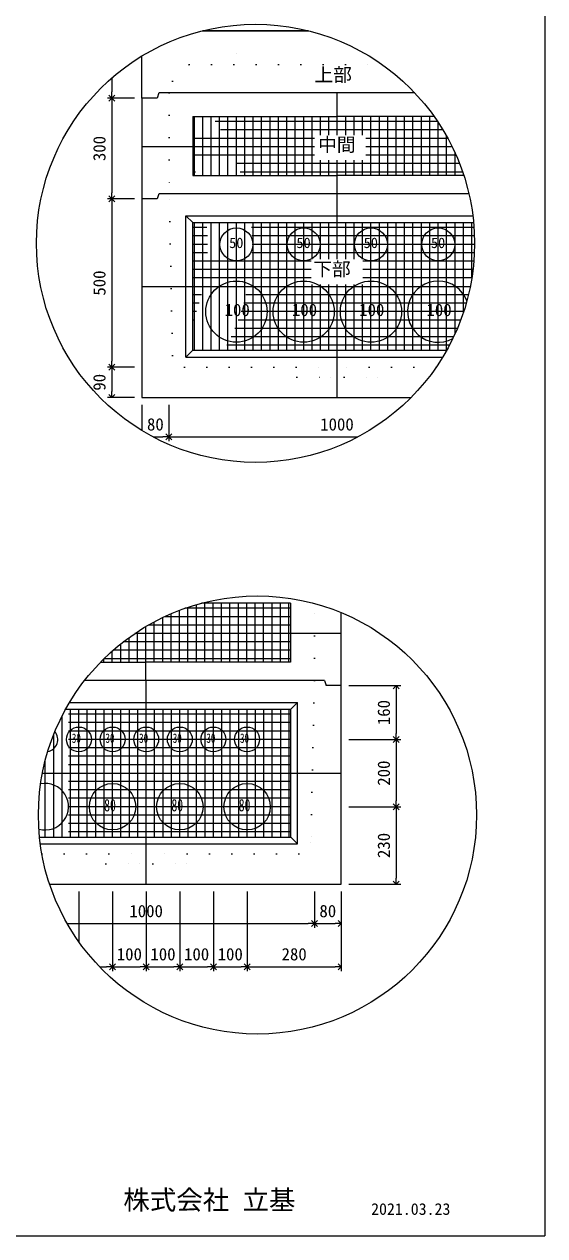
# Model space of a CAD drawing. Units: millimetres, scale not verified. Extents: x -6420 to 6420, y -3044 to 3044.
# Drawn here: x -3825 to -2340, y -2656 to 801 of the extents above; entities that cross this region are included whole.
import ezdxf
from ezdxf.enums import TextEntityAlignment as Align

# ---------------------------------------------------------------- set-up
doc = ezdxf.new("R2010")
doc.units = ezdxf.units.MM
doc.header["$LTSCALE"] = 20
for name, pattern in [('DASHED1', [1.8, 1.2, -0.6]), ('USER2', [50.8, 31.75, -6.35, 6.35, -6.35]), ('USER5', [3.185, 0.01, -3.175])]:
    doc.linetypes.add(name, pattern=pattern)
for name, color, linetype, lineweight in [('0-2_waku', 7, 'Continuous', 18), ('0-3_gaikei', 7, 'Continuous', 18), ('0-4_kakure', 7, 'DASHED1', 5), ('0-5_sunpou', 7, 'Continuous', 5), ('0-7_hole', 7, 'Continuous', 18), ('0-8_uchigawa', 6, 'Continuous', 18), ('0-D_文字１', 7, 'Continuous', 18), ('0-E_コア部分\u3000寸法補助線3', 150, 'USER2', 18), ('0-F_コア部分\u3000寸法補助線2', 150, 'USER2', 18), ('1-0_コア部分\u3000中心補助線', 1, 'Continuous', 18), ('1-1_コア部分\u3000寸法補助線', 7, 'USER2', 5), ('1-2_uchigawa2', 6, 'USER2', 18)]:
    doc.layers.add(name, color=color, linetype=linetype, lineweight=lineweight)
doc.styles.add('ＭＳ ゴシック', font='')
doc.styles.get('ＭＳ ゴシック').set_extended_font_data('MS Gothic')

# ---------------------------------------------------------------- blocks, each defined once
blk = doc.blocks.new('_Open90')
at = {"layer": '0-5_sunpou'}
blk.add_line((0, 0), (-1, 0), dxfattribs=at)
blk.add_lwpolyline([(-0.5, 0.5), (0, 0), (-0.5, -0.5)], dxfattribs=at)

msp = doc.modelspace()

# ---------------------------------------------------------------- linework, layer by layer
at = {"layer": '0-2_waku'}
for p in [(-2339.51, 3043.52), (-6419.51, -2656.48), (-6419.51, -2656.48), (-6419.51, -2656.48), (-6419.51, -2656.48)]:
    msp.add_line(p, (-2339.51, -2656.48), dxfattribs=at)
at = {"layer": '0-3_gaikei'}
for p, q in [((-3316.5, 782.66), (-3244.44, 782.66)), ((-3316.5, 782.66), (-3244.44, 782.66)), ((-3316.5, 782.66), (-3244.44, 782.66)), ((-3013.71, 782.66), (-3316.5, 782.66)), ((-3316.44, 782.66), (-3013.71, 782.66)), ((-3316.44, 782.66), (-3013.71, 782.66)), ((-3489.24, 590.66), (-3489.24, 710.68)), ((-3489.24, 590.66), (-3489.24, -263.74)), ((-3446.04, 590.66), (-3489.24, 590.66)), ((-3446.04, 590.66), (-3489.24, 590.66)), ((-3441.24, 605.06), (-3446.04, 590.66)), ((-2931.62, 605.06), (-3440.42, 605.06)), ((-2710.32, 605.06), (-2932.44, 605.06)), ((-3441.24, 317.06), (-3446.04, 302.66)), ((-2931.62, 317.06), (-3440.42, 317.06)), ((-2556.03, 317.06), (-2932.44, 317.06)), ((-3446.04, 302.66), (-3489.24, 302.66)), ((-3446.04, 302.66), (-3489.24, 302.66)), ((-3489.24, -263.74), (-2720.83, -263.74)), ((-3489.24, -263.74), (-2720.83, -263.74)), ((-3489.24, -263.74), (-2720.83, -263.74)), ((-2920.31, -1355.19), (-2920.31, -877.91)), ((-2968.31, -1071.99), (-2963.51, -1086.39)), ((-2920.31, -1086.39), (-2963.51, -1086.39))]:
    msp.add_line(p, q, dxfattribs=at)
for points in [[(-3752.72, -1652.79), (-2920.31, -1652.79), (-2920.31, -1086.39)], [(-3740.53, -1652.79), (-2920.31, -1652.79), (-2920.31, -1086.39)], [(-2968.31, -1071.99), (-3477.11, -1071.99), (-3653.2, -1071.99)]]:
    msp.add_lwpolyline(points, dxfattribs=at)
at = {"layer": '0-4_kakure', "linetype": 'USER5', "lineweight": 18}
for p, q in [((-3220.44, 782.66), (-3220.44, 798.82)), ((-3220.44, 782.66), (-3220.44, 686.66)), ((-3402.02, 638.66), (-3354.02, 686.66)), ((-3354.02, 686.66), (-2804.32, 686.66)), ((-3402.02, 638.66), (-3411.62, 605.06)), ((-3411.62, 605.06), (-3411.62, 317.06)), ((-3401.72, -143.74), (-3411.62, 317.06)), ((-3401.72, -143.74), (-3367.38, -177.34)), ((-3367.38, -177.34), (-2931.62, -177.34)), ((-3046.82, -206.14), (-3075.62, -177.34)), ((-3046.82, -206.14), (-2950.82, -206.14)), ((-2950.82, -206.14), (-2946.98, -263.74)), ((-2649.43, -177.34), (-2931.62, -177.34)), ((-2912.42, -206.14), (-2916.26, -263.74)), ((-2912.42, -206.14), (-2816.42, -206.14)), ((-2816.42, -206.14), (-2787.62, -177.34)), ((-2997.1, -1071.99), (-2997.1, -851.81)), ((-2997.1, -1071.99), (-3007.01, -1532.79)), ((-3007.01, -1532.79), (-3041.34, -1566.39)), ((-3774.75, -1566.39), (-3477.1, -1566.39)), ((-3592.3, -1595.19), (-3621.1, -1566.39)), ((-3041.34, -1566.39), (-3477.1, -1566.39)), ((-3361.9, -1595.19), (-3333.1, -1566.39)), ((-3592.3, -1595.19), (-3496.3, -1595.19)), ((-3496.3, -1595.19), (-3492.46, -1652.79)), ((-3457.9, -1595.19), (-3461.74, -1652.79)), ((-3457.9, -1595.19), (-3361.9, -1595.19))]:
    msp.add_line(p, q, dxfattribs=at)
at = {"layer": '0-5_sunpou', "color": 150, "lineweight": 18}
for p, q in [((-3574.99, 648.15), (-3574.99, 607.94)), ((-3510.36, 590.66), (-3587.47, 590.66)), ((-3531.48, 590.66), (-3587.47, 590.66)), ((-3574.99, 573.38), (-3574.99, 319.94)), ((-3510.36, 302.66), (-3587.47, 302.66)), ((-3510.36, 302.66), (-3587.47, 302.66)), ((-3574.99, 285.38), (-3574.99, -160.06)), ((-3510.36, -177.34), (-3587.47, -177.34)), ((-3531.48, -177.34), (-3587.47, -177.34)), ((-3574.99, -194.62), (-3574.99, -246.46)), ((-3510.36, -263.74), (-3587.47, -263.74)), ((-3489.24, -284.86), (-3489.24, -358.47)), ((-3412.44, -284.86), (-3412.44, -388.94)), ((-3412.44, -284.86), (-3412.44, -388.94)), ((-3457.53, -376.46), (-3429.72, -376.46)), ((-3395.16, -376.46), (-2872.68, -376.46)), ((-2899.19, -1086.39), (-2750.77, -1086.39)), ((-2763.25, -1103.67), (-2763.25, -1222.71)), ((-2899.19, -1239.99), (-2750.77, -1239.99)), ((-2899.19, -1239.99), (-2750.77, -1239.99)), ((-2763.25, -1257.27), (-2763.25, -1414.71)), ((-2899.19, -1431.99), (-2750.77, -1431.99)), ((-2899.19, -1431.99), (-2750.77, -1431.99)), ((-2763.25, -1449.27), (-2763.25, -1635.51)), ((-2899.19, -1652.79), (-2750.77, -1652.79)), ((-3669.1, -1673.91), (-3669.1, -1817.64)), ((-3573.1, -1673.91), (-3573.1, -1901.18)), ((-3573.1, -1673.91), (-3573.1, -1901.18)), ((-3477.1, -1673.91), (-3477.1, -1901.18)), ((-3477.1, -1673.91), (-3477.1, -1901.18)), ((-3381.1, -1673.91), (-3381.1, -1901.18)), ((-3381.1, -1673.91), (-3381.1, -1901.18)), ((-3285.1, -1673.91), (-3285.1, -1901.18)), ((-3285.1, -1673.91), (-3285.1, -1901.18)), ((-3189.1, -1673.91), (-3189.1, -1901.18)), ((-3189.1, -1673.91), (-3189.1, -1901.18)), ((-2997.11, -1673.91), (-2997.11, -1777.99)), ((-2997.11, -1673.91), (-2997.11, -1777.99)), ((-2920.31, -1673.91), (-2920.31, -1777.99)), ((-2920.31, -1673.91), (-2920.31, -1901.18)), ((-3702.4, -1765.51), (-3014.39, -1765.51)), ((-2979.83, -1765.51), (-2937.59, -1765.51)), ((-3610.26, -1888.7), (-3590.38, -1888.7)), ((-3555.82, -1888.7), (-3494.38, -1888.7)), ((-3459.82, -1888.7), (-3398.38, -1888.7)), ((-3363.82, -1888.7), (-3302.38, -1888.7)), ((-3267.82, -1888.7), (-3206.38, -1888.7)), ((-3171.82, -1888.7), (-2937.59, -1888.7))]:
    msp.add_line(p, q, dxfattribs=at)
for centre in [(-3165.1, 176.1), (-3159.49, -1455.52)]:
    msp.add_circle(centre, 625.17, dxfattribs=at)
at = {"layer": '0-7_hole'}
for centre, radius in [((-3219.62, 173.06), 47.04), ((-3027.62, 173.06), 47.04), ((-2835.62, 173.06), 47.04), ((-2643.62, 173.06), 47.04), ((-3219.62, -18.94), 87.36), ((-3027.62, -18.94), 87.36), ((-2835.62, -18.94), 87.36), ((-3669.1, -1239.99), 35.52), ((-3573.1, -1239.99), 35.52), ((-3477.1, -1239.99), 35.52), ((-3381.1, -1239.99), 35.52), ((-3285.1, -1239.99), 35.52), ((-3189.1, -1239.99), 35.52), ((-3573.1, -1431.99), 66.24), ((-3381.1, -1431.99), 66.24), ((-3189.1, -1431.99), 66.24)]:
    msp.add_circle(centre, radius, dxfattribs=at)
for centre, radius, start, end in [((-2643.62, -18.94), 87.36, 20.66629, 298.32089), ((-3765.1, -1239.99), 35.52, 281.59033, 39.2294), ((-3765.1, -1431.99), 66.24, 253.99064, 101.55918)]:
    msp.add_arc(centre, radius, start, end, dxfattribs=at)
at = {"layer": '0-8_uchigawa'}
for p, q in [((-3363.62, 254.66), (-3344.42, 235.46)), ((-3363.62, -148.54), (-3363.62, 254.66)), ((-3344.42, 235.46), (-2931.62, 235.46)), ((-3344.42, -129.34), (-3344.42, 235.46)), ((-2931.62, 235.46), (-2542.76, 235.46)), ((-3363.62, -148.54), (-3344.42, -129.34)), ((-3344.42, -129.34), (-2619.63, -129.34)), ((-3363.62, -148.54), (-2630.83, -148.54)), ((-3045.1, -1537.59), (-3045.1, -1134.39)), ((-3064.3, -1518.39), (-3064.3, -1153.59)), ((-3781.49, -1518.39), (-3064.3, -1518.39)), ((-3045.1, -1537.59), (-3064.3, -1518.39)), ((-3779.25, -1537.59), (-3045.1, -1537.59))]:
    msp.add_line(p, q, dxfattribs=at)
for points in [[(-3363.62, 254.66), (-2931.62, 254.66), (-2544.89, 254.66)], [(-3706.92, -1153.59), (-3477.1, -1153.59), (-3064.3, -1153.59), (-3045.1, -1134.39)], [(-3695.88, -1134.39), (-3477.1, -1134.39), (-3045.1, -1134.39)]]:
    msp.add_lwpolyline(points, dxfattribs=at)
at = {"layer": '0-E_コア部分\u3000寸法補助線3'}
for p, q in [((-3339.62, 369.86), (-3339.62, 537.86)), ((-3291.62, 369.86), (-3291.62, 537.86)), ((-3243.62, 369.86), (-3243.62, 537.86)), ((-3195.62, 369.86), (-3195.62, 537.86)), ((-3147.62, 369.86), (-3147.62, 537.86)), ((-3099.62, 369.86), (-3099.62, 537.86)), ((-3051.62, 369.86), (-3051.62, 537.86)), ((-3003.62, 369.86), (-3003.62, 537.86)), ((-2955.62, 484.83), (-2955.62, 537.86)), ((-2907.62, 484.83), (-2907.62, 537.86)), ((-2859.62, 484.83), (-2859.62, 537.86)), ((-2811.62, 369.86), (-2811.62, 537.86)), ((-2763.62, 369.86), (-2763.62, 537.86)), ((-2715.62, 369.86), (-2715.62, 537.86)), ((-2667.62, 369.86), (-2667.62, 537.86)), ((-2996.95, 475.46), (-3344.42, 475.46)), ((-2616.27, 475.46), (-2850.07, 475.46)), ((-2619.62, 369.86), (-2619.62, 481.54)), ((-2996.95, 427.46), (-3344.42, 427.46)), ((-2592.69, 427.46), (-2850.07, 427.46)), ((-2955.62, 369.86), (-2955.62, 412.96)), ((-2907.62, 369.86), (-2907.62, 412.96)), ((-2859.62, 369.86), (-2859.62, 412.96)), ((-2571.62, 369.86), (-2571.62, 372.62)), ((-2541.55, 221.06), (-3344.42, 221.06)), ((-3339.62, -129.34), (-3339.62, 235.46)), ((-3291.62, -129.34), (-3291.62, 235.46)), ((-3243.62, -129.34), (-3243.62, 235.46)), ((-3195.62, -129.34), (-3195.62, 235.46)), ((-3147.62, -129.34), (-3147.62, 235.46)), ((-3099.62, -129.34), (-3099.62, 235.46)), ((-3051.62, -129.34), (-3051.62, 235.46)), ((-3003.62, 130.43), (-3003.62, 235.46)), ((-2955.62, 130.43), (-2955.62, 235.46)), ((-2907.62, 130.43), (-2907.62, 235.46)), ((-2859.62, 130.43), (-2859.62, 235.46)), ((-2811.62, -129.34), (-2811.62, 235.46)), ((-2763.62, -129.34), (-2763.62, 235.46)), ((-2715.62, -129.34), (-2715.62, 235.46)), ((-2667.62, -129.34), (-2667.62, 235.46)), ((-2619.62, -129.34), (-2619.62, 235.46)), ((-2571.62, -20.41), (-2571.62, 235.46)), ((-2539.94, 173.06), (-3344.42, 173.06)), ((-3005.79, 125.06), (-3344.42, 125.06)), ((-2542.02, 125.06), (-2858.91, 125.06)), ((-3005.79, 77.06), (-3344.42, 77.06)), ((-2547.83, 77.06), (-2858.91, 77.06)), ((-3003.62, -129.34), (-3003.62, 58.56)), ((-2955.62, -129.34), (-2955.62, 58.56)), ((-2907.62, -129.34), (-2907.62, 58.56)), ((-2859.62, -129.34), (-2859.62, 58.56)), ((-2557.47, 29.06), (-3344.42, 29.06)), ((-2571.14, -18.94), (-3344.42, -18.94)), ((-2589.11, -66.94), (-3344.42, -66.94)), ((-2611.81, -114.94), (-3344.42, -114.94)), ((-3357.92, -1019.19), (-3357.92, -862.68)), ((-3309.92, -1019.19), (-3309.92, -851.19)), ((-3261.92, -1019.19), (-3261.92, -851.19)), ((-3213.92, -1019.19), (-3213.92, -851.19)), ((-3165.92, -1019.19), (-3165.92, -851.19)), ((-3117.92, -1019.19), (-3117.92, -851.19)), ((-3069.92, -1019.19), (-3069.92, -851.19)), ((-3405.92, -1019.19), (-3405.92, -880.97)), ((-3501.92, -1019.19), (-3501.92, -932.47)), ((-3065.12, -913.59), (-3471.18, -913.59)), ((-3453.92, -1019.19), (-3453.92, -904.02)), ((-3549.92, -1019.19), (-3549.92, -967.25)), ((-3065.12, -961.59), (-3542.73, -961.59)), ((-3597.92, -1019.19), (-3597.92, -1009.85)), ((-3064.3, -1167.99), (-3714.62, -1167.99)), ((-3693.1, -1518.39), (-3693.1, -1153.59)), ((-3645.1, -1518.39), (-3645.1, -1153.59)), ((-3597.1, -1518.39), (-3597.1, -1153.59)), ((-3549.1, -1518.39), (-3549.1, -1153.59)), ((-3501.1, -1518.39), (-3501.1, -1153.59)), ((-3453.1, -1518.39), (-3453.1, -1153.59)), ((-3405.1, -1518.39), (-3405.1, -1153.59)), ((-3357.1, -1518.39), (-3357.1, -1153.59)), ((-3309.1, -1518.39), (-3309.1, -1153.59)), ((-3261.1, -1518.39), (-3261.1, -1153.59)), ((-3213.1, -1518.39), (-3213.1, -1153.59)), ((-3165.1, -1518.39), (-3165.1, -1153.59)), ((-3117.1, -1518.39), (-3117.1, -1153.59)), ((-3069.1, -1518.39), (-3069.1, -1153.59)), ((-3741.1, -1518.39), (-3741.1, -1226.25)), ((-3064.3, -1215.99), (-3736.96, -1215.99)), ((-3064.3, -1263.99), (-3754.6, -1263.99)), ((-3064.3, -1311.99), (-3767.96, -1311.99)), ((-3064.3, -1359.99), (-3777.32, -1359.99)), ((-3064.3, -1407.99), (-3782.85, -1407.99)), ((-3064.3, -1455.99), (-3784.66, -1455.99)), ((-3064.3, -1503.99), (-3782.78, -1503.99))]:
    msp.add_line(p, q, dxfattribs=at)
at = {"layer": '0-F_コア部分\u3000寸法補助線2'}
for p, q in [((-3315.62, 369.86), (-3315.62, 537.86)), ((-3267.62, 369.86), (-3267.62, 537.86)), ((-3219.62, 369.86), (-3219.62, 537.86)), ((-3171.62, 369.86), (-3171.62, 537.86)), ((-3075.62, 369.86), (-3075.62, 537.86)), ((-2979.62, 484.83), (-2979.62, 537.86)), ((-2883.62, 484.83), (-2883.62, 537.86)), ((-2787.62, 369.86), (-2787.62, 537.86)), ((-2691.62, 369.86), (-2691.62, 537.86)), ((-2630.06, 499.46), (-3344.42, 499.46)), ((-2595.62, 369.86), (-2595.62, 434.04)), ((-2582.74, 403.46), (-3344.42, 403.46)), ((-2979.62, 369.86), (-2979.62, 412.96)), ((-2883.62, 369.86), (-2883.62, 412.96)), ((-3267.62, -129.34), (-3267.62, 235.46)), ((-3219.62, -129.34), (-3219.62, 235.46)), ((-3171.62, -129.34), (-3171.62, 235.46)), ((-3075.62, -129.34), (-3075.62, 235.46)), ((-2979.62, 130.43), (-2979.62, 235.46)), ((-2883.62, 130.43), (-2883.62, 235.46)), ((-2787.62, -129.34), (-2787.62, 235.46)), ((-2691.62, -129.34), (-2691.62, 235.46)), ((-2595.62, -81.83), (-2595.62, 235.46)), ((-2540.29, 197.06), (-3344.42, 197.06)), ((-3005.79, 101.06), (-3344.42, 101.06)), ((-2544.46, 101.06), (-2858.91, 101.06)), ((-2979.62, -129.34), (-2979.62, 58.56)), ((-2883.62, -129.34), (-2883.62, 58.56)), ((-2563.79, 5.06), (-3344.42, 5.06)), ((-2599.84, -90.94), (-3344.42, -90.94)), ((-3333.92, -1019.19), (-3333.92, -855.18)), ((-3237.92, -1019.19), (-3237.92, -851.19)), ((-3141.92, -1019.19), (-3141.92, -851.19)), ((-3429.92, -1019.19), (-3429.92, -891.87)), ((-3065.12, -889.59), (-3425.12, -889.59)), ((-3525.92, -1019.19), (-3525.92, -948.99)), ((-3065.12, -985.59), (-3571.81, -985.59)), ((-3717.1, -1518.39), (-3717.1, -1172.84)), ((-3621.1, -1518.39), (-3621.1, -1153.59)), ((-3525.1, -1518.39), (-3525.1, -1153.59)), ((-3429.1, -1518.39), (-3429.1, -1153.59)), ((-3333.1, -1518.39), (-3333.1, -1153.59)), ((-3237.1, -1518.39), (-3237.1, -1153.59)), ((-3141.1, -1518.39), (-3141.1, -1153.59)), ((-3064.3, -1191.99), (-3726.41, -1191.99)), ((-3765.1, -1518.39), (-3765.1, -1300.37)), ((-3064.3, -1287.99), (-3761.8, -1287.99)), ((-3064.3, -1383.99), (-3780.56, -1383.99)), ((-3064.3, -1479.99), (-3784.18, -1479.99))]:
    msp.add_line(p, q, dxfattribs=at)
at = {"layer": '1-0_コア部分\u3000中心補助線'}
for p, q in [((-2931.62, 484.83), (-2931.62, 605.06)), ((-2996.95, 451.46), (-3489.24, 451.46)), ((-2603.84, 451.46), (-2850.07, 451.46)), ((-2931.62, 317.06), (-2931.62, 412.96)), ((-2931.62, 130.43), (-2931.62, 317.06)), ((-3488.42, 53.06), (-2552.16, 53.06)), ((-2931.62, -263.74), (-2931.62, 58.56)), ((-3477.92, -1071.99), (-3477.92, -917.52)), ((-2921.94, -937.59), (-3509.61, -937.59)), ((-3477.1, -1652.79), (-3477.1, -1071.99)), ((-3773.13, -1335.99), (-2920.3, -1335.99))]:
    msp.add_line(p, q, dxfattribs=at)
at = {"layer": '1-1_コア部分\u3000寸法補助線'}
for p, q in [((-2645.32, 523.46), (-3344.42, 523.46)), ((-3315.62, 369.86), (-3315.62, 537.86)), ((-3219.62, 369.86), (-3219.62, 537.86)), ((-3123.62, 369.86), (-3123.62, 537.86)), ((-3027.62, 369.86), (-3027.62, 537.86)), ((-2835.62, 369.86), (-2835.62, 537.86)), ((-2739.62, 369.86), (-2739.62, 537.86)), ((-2643.62, 369.86), (-2643.62, 520.92)), ((-2573.94, 379.46), (-3344.42, 379.46)), ((-3315.62, -129.34), (-3315.62, 235.46)), ((-3219.62, -129.34), (-3219.62, 235.46)), ((-3123.62, -129.34), (-3123.62, 235.46)), ((-3027.62, -129.34), (-3027.62, 235.46)), ((-2835.62, -129.34), (-2835.62, 235.46)), ((-2739.62, -129.34), (-2739.62, 235.46)), ((-2643.62, -129.34), (-2643.62, 235.46)), ((-2547.62, 78.35), (-2547.62, 235.46)), ((-2540.52, 149.06), (-3344.42, 149.06)), ((-2579.56, -42.94), (-3344.42, -42.94)), ((-3285.92, -1019.19), (-3285.92, -851.19)), ((-3189.92, -1019.19), (-3189.92, -851.19)), ((-3093.92, -1019.19), (-3093.92, -851.19)), ((-3381.92, -1019.19), (-3381.92, -871.26)), ((-3065.12, -865.59), (-3366.42, -865.59)), ((-3573.92, -1019.19), (-3573.92, -987.45)), ((-3065.12, -1009.59), (-3597.65, -1009.59)), ((-3669.1, -1518.39), (-3669.1, -1153.59)), ((-3573.1, -1518.39), (-3573.1, -1153.59)), ((-3381.1, -1518.39), (-3381.1, -1153.59)), ((-3285.1, -1518.39), (-3285.1, -1153.59)), ((-3189.1, -1518.39), (-3189.1, -1153.59)), ((-3093.1, -1518.39), (-3093.1, -1153.59)), ((-3064.3, -1239.99), (-3746.34, -1239.99)), ((-3765.1, -1518.39), (-3765.1, -1300.37)), ((-3064.3, -1431.99), (-3784.22, -1431.99))]:
    msp.add_line(p, q, dxfattribs=at)
at = {"layer": '1-2_uchigawa2'}
for p, q in [((-3344.42, 537.86), (-2931.62, 537.86)), ((-3344.42, 537.86), (-3344.42, 369.86)), ((-2655.24, 537.86), (-2931.62, 537.86)), ((-3344.42, 369.86), (-2931.62, 369.86)), ((-2570.72, 369.86), (-2931.62, 369.86)), ((-3065.12, -851.19), (-3319.56, -851.19)), ((-3065.12, -851.19), (-3065.12, -1019.19)), ((-3607.21, -1019.19), (-3477.92, -1019.19)), ((-3065.12, -1019.19), (-3477.92, -1019.19))]:
    msp.add_line(p, q, dxfattribs=at)

# ---------------------------------------------------------------- block references
at = {"layer": '0-5_sunpou', "xscale": 17.28, "yscale": 17.28}
for p, rotation in [((-3574.99, 590.66), 270), ((-3574.99, 590.66), 90), ((-3574.99, 302.66), 270), ((-3574.99, 302.66), 90), ((-3574.99, -177.34), 270), ((-3574.99, -177.34), 90), ((-3574.99, -263.74), 270), ((-3412.44, -376.46), 180), ((-2763.25, -1086.39), 90), ((-2763.25, -1239.99), 270), ((-2763.25, -1239.99), 90), ((-2763.25, -1431.99), 270), ((-2763.25, -1431.99), 90), ((-2763.25, -1652.79), 270), ((-2997.11, -1765.51), 180), ((-3573.1, -1888.7), 180), ((-3477.1, -1888.7), 180), ((-3381.1, -1888.7), 180), ((-3285.1, -1888.7), 180), ((-3189.1, -1888.7), 180)]:
    msp.add_blockref('_Open90', p, dxfattribs=dict(at, rotation=rotation))
for p in [(-3412.44, -376.46), (-2997.11, -1765.51), (-2920.31, -1765.51), (-3573.1, -1888.7), (-3477.1, -1888.7), (-3381.1, -1888.7), (-3285.1, -1888.7), (-3189.1, -1888.7), (-2920.31, -1888.7)]:
    msp.add_blockref('_Open90', p, dxfattribs=at)

# ---------------------------------------------------------------- texts
at = {"layer": '0-5_sunpou', "style": 'ＭＳ ゴシック'}
for s, p in [('300', (-3582.67, 410.66)), ('500', (-3582.67, 26.66)), ('90', (-3582.67, -244.54)), ('160', (-2770.93, -1199.19)), ('200', (-2770.93, -1371.99)), ('230', (-2770.93, -1578.39))]:
    msp.add_text(s, height=35.19, rotation=90, dxfattribs=at).set_placement(p, align=Align.BOTTOM_LEFT)
for s, p in [('80', (-3474.84, -368.78)), ('1000', (-2980.44, -368.78)), ('1000', (-3525.11, -1757.83)), ('80', (-2982.71, -1757.83)), ('100', (-3561.1, -1881.02)), ('100', (-3465.1, -1881.02)), ('100', (-3369.1, -1881.02)), ('100', (-3273.1, -1881.02)), ('280', (-3090.71, -1881.02))]:
    msp.add_text(s, height=35.19, dxfattribs=at).set_placement(p, align=Align.BOTTOM_LEFT)
at = {"layer": '0-D_文字１', "style": 'ＭＳ ゴシック'}
for s, height, p in [('上部', 39.1, (-2996.7, 625.82)), ('中間', 39.1, (-2986.4, 426.52)), ('50', 29.91, (-3240.35, 153.54)), ('50', 29.91, (-3048.35, 153.54)), ('50', 29.91, (-2856.35, 153.54)), ('50', 29.91, (-2664.35, 153.54)), ('下部', 39.1, (-3000.04, 71.52)), ('100', 35.19, (-3253.17, -42.15)), ('100', 35.19, (-3061.17, -42.15)), ('100', 35.19, (-2869.17, -42.15)), ('100', 35.19, (-2677.17, -42.15)), ('株式会社 立基', 55.43, (-3542.48, -2598.51)), ('2021.03.23', 33.26, (-2835.13, -2606.79))]:
    msp.add_text(s, height=height, dxfattribs=at).set_placement(p, align=Align.BOTTOM_LEFT)
at = {"layer": '0-D_文字１', "style": 'ＭＳ ゴシック', "width": 0.7}
for s, height, p in [('30', 26.92, (-3689.27, -1257.78)), ('30', 26.92, (-3593.27, -1257.78)), ('30', 26.92, (-3497.27, -1257.78)), ('30', 26.92, (-3401.27, -1257.78)), ('30', 26.92, (-3305.27, -1257.78)), ('30', 26.92, (-3209.27, -1257.78)), ('80', 35.19, (-3597.17, -1455.68)), ('80', 35.19, (-3405.17, -1455.68)), ('80', 35.19, (-3213.17, -1455.68))]:
    msp.add_text(s, height=height, dxfattribs=at).set_placement(p, align=Align.BOTTOM_LEFT)

doc.saveas('drawing.dxf')
